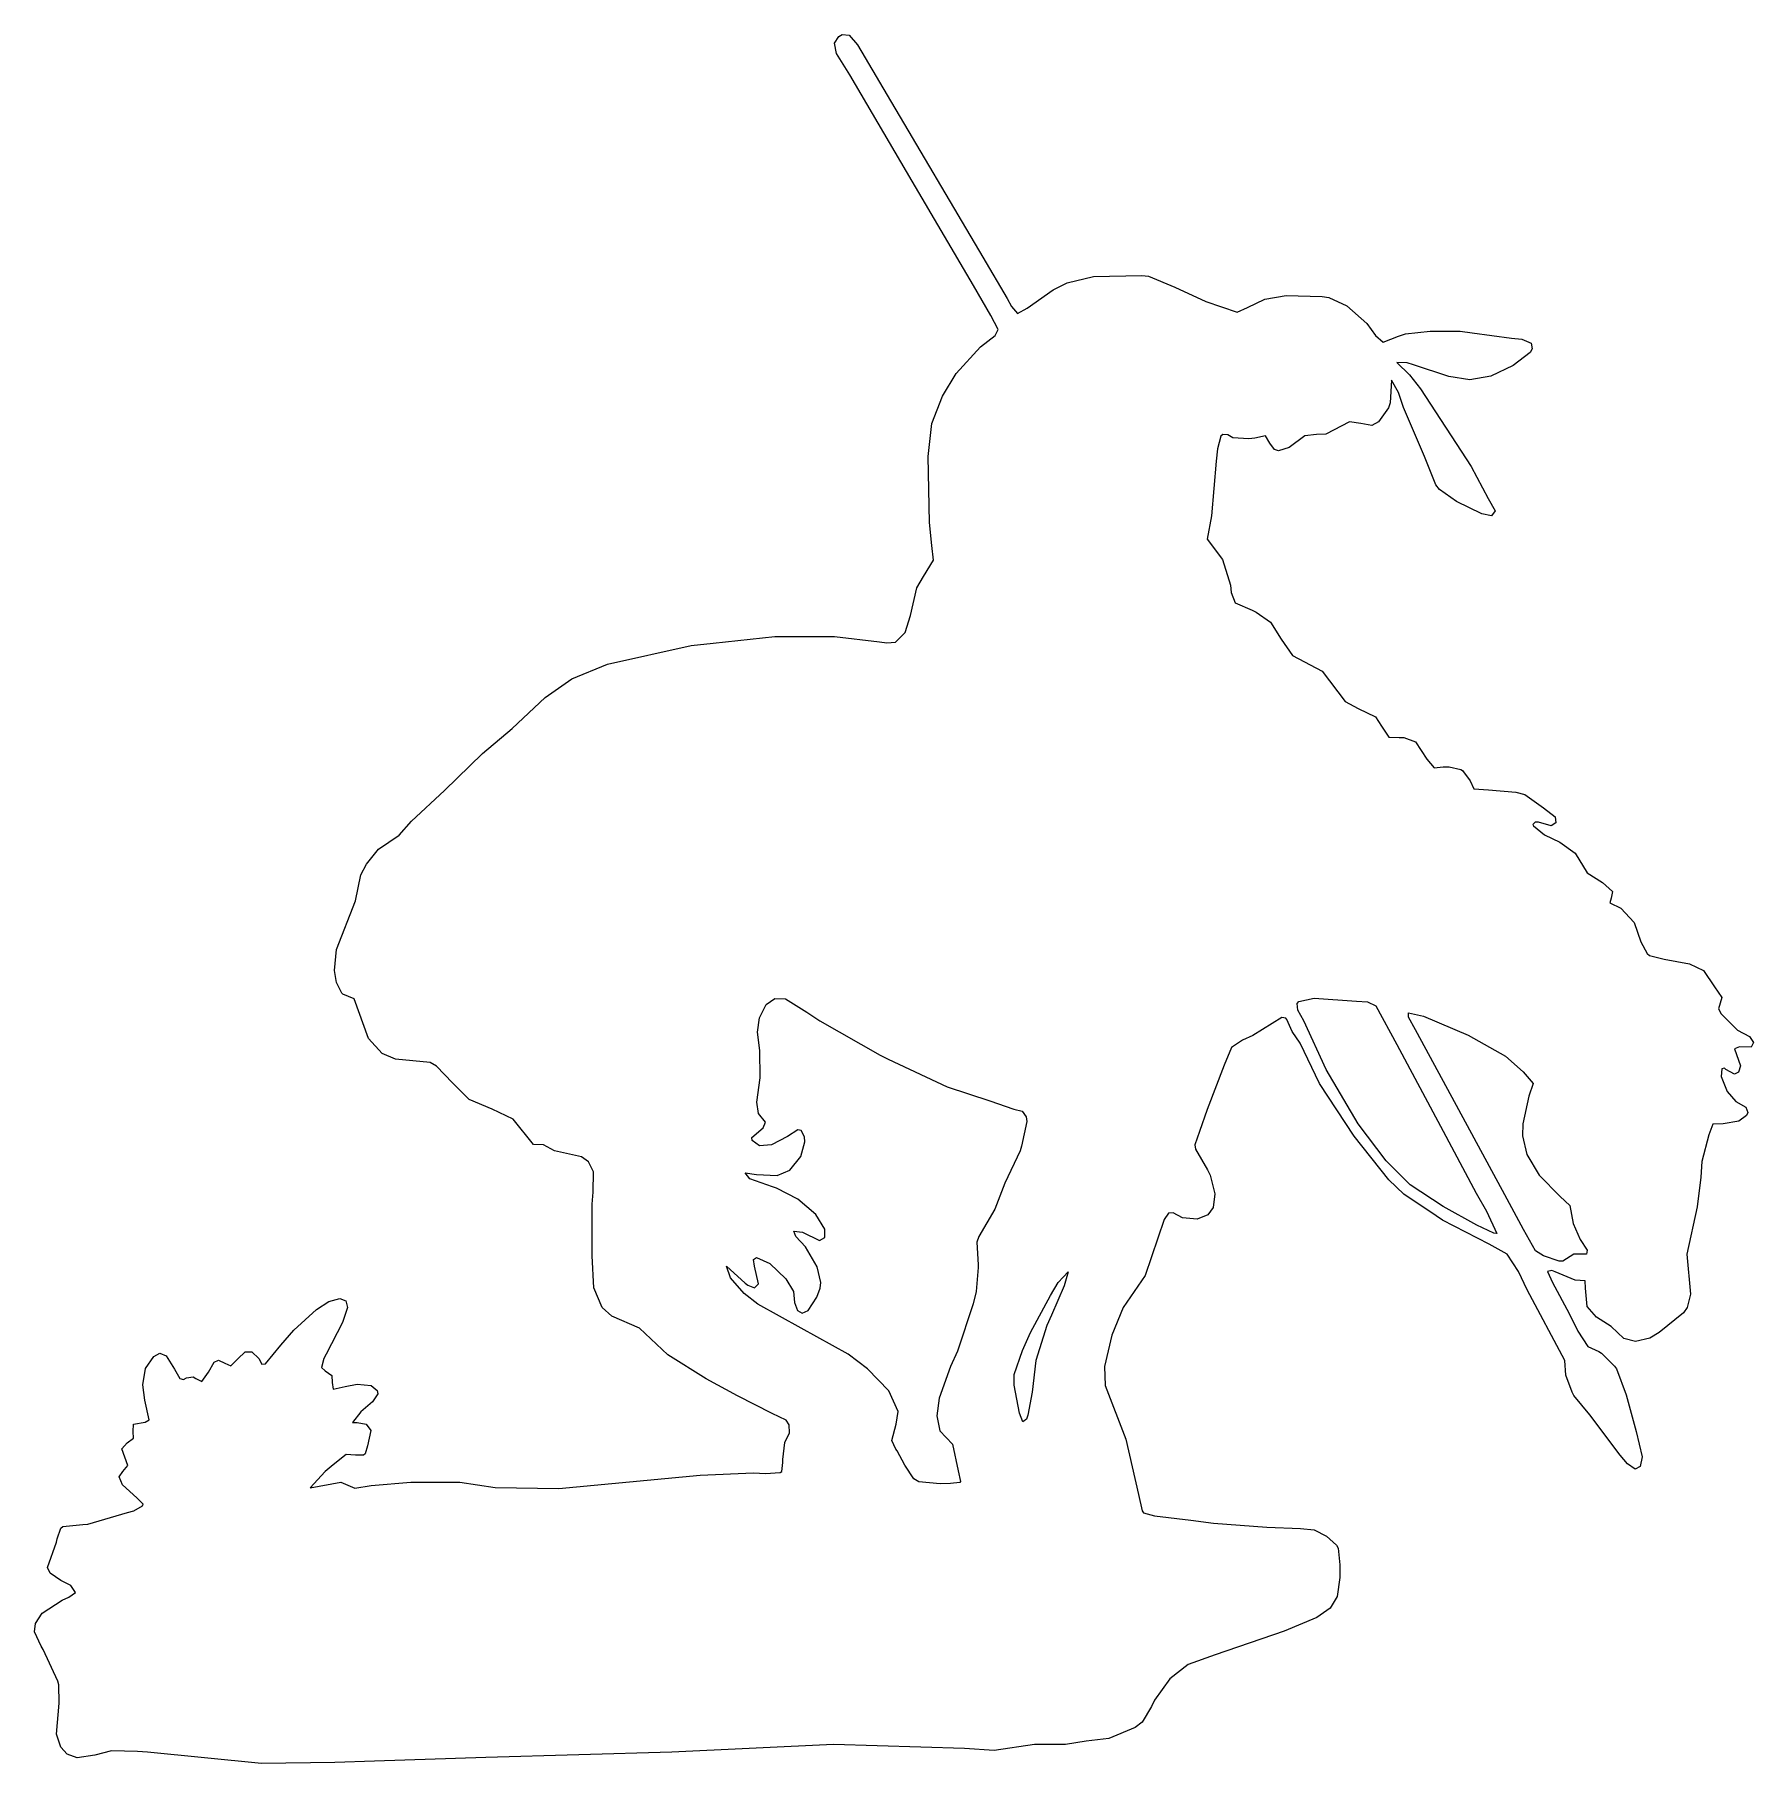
# Model space of a CAD drawing. Extents: x 0.02 to 6.34, y 0.71 to 7.07.
import ezdxf

# ---------------------------------------------------------------- set-up
doc = ezdxf.new("R2010")
doc.units = 0
doc.layers.add('1', color=7, linetype='CONTINUOUS')

msp = doc.modelspace()

# ---------------------------------------------------------------- linework, layer by layer
at = {"layer": '1', "linetype": 'CONTINUOUS'}
for points in [[(1.143, 1.743), (1.194, 1.721), (1.254, 1.731), (1.4, 1.743), (1.581, 1.743), (1.71, 1.724), (1.945, 1.72), (2.464, 1.769), (2.66, 1.777), (2.704, 1.775), (2.759, 1.779), (2.764, 1.782), (2.768, 1.816), (2.768, 1.826), (2.776, 1.889), (2.793, 1.925), (2.792, 1.954), (2.78, 1.971), (2.729, 1.996), (2.602, 2.061), (2.486, 2.123), (2.346, 2.211), (2.241, 2.31), (2.139, 2.354), (2.104, 2.385), (2.073, 2.458), (2.067, 2.576), (2.067, 2.766), (2.071, 2.81), (2.072, 2.884), (2.054, 2.921), (2.028, 2.939), (1.929, 2.961), (1.888, 2.983), (1.852, 2.985), (1.777, 3.078), (1.7, 3.115), (1.615, 3.15), (1.554, 3.211), (1.495, 3.273), (1.471, 3.286), (1.344, 3.299), (1.295, 3.319), (1.245, 3.375), (1.192, 3.52), (1.151, 3.538), (1.147, 3.541), (1.127, 3.581), (1.12, 3.624), (1.127, 3.702), (1.197, 3.881), (1.217, 3.976), (1.237, 4.016), (1.281, 4.071), (1.357, 4.122), (1.403, 4.174), (1.524, 4.287), (1.664, 4.422), (1.773, 4.515), (1.894, 4.628), (1.992, 4.697), (2.123, 4.751), (2.431, 4.82), (2.512, 4.828), (2.739, 4.853), (2.958, 4.853), (3.124, 4.833), (3.151, 4.829), (3.183, 4.832), (3.218, 4.868), (3.238, 4.93), (3.261, 5.032), (3.286, 5.073), (3.322, 5.134), (3.316, 5.187), (3.308, 5.272), (3.303, 5.514), (3.316, 5.636), (3.355, 5.736), (3.405, 5.82), (3.495, 5.918), (3.549, 5.96), (3.56, 5.982), (3.533, 6.033), (3.469, 6.143), (3.244, 6.527), (3.014, 6.918), (2.965, 6.997), (2.958, 7.035), (2.974, 7.059), (2.987, 7.066), (3.012, 7.064), (3.043, 7.028), (3.152, 6.843), (3.504, 6.247), (3.593, 6.096), (3.609, 6.066), (3.631, 6.04), (3.667, 6.06), (3.762, 6.128), (3.814, 6.153), (3.911, 6.176), (4.088, 6.18), (4.113, 6.178), (4.21, 6.137), (4.324, 6.084), (4.439, 6.045), (4.477, 6.063), (4.54, 6.093), (4.619, 6.107), (4.751, 6.103), (4.776, 6.099), (4.842, 6.068), (4.916, 6.004), (4.948, 5.959), (4.976, 5.935), (5.032, 5.957), (5.058, 5.966), (5.148, 5.976), (5.259, 5.975), (5.303, 5.969), (5.448, 5.95), (5.486, 5.946), (5.52, 5.931), (5.524, 5.911), (5.516, 5.897), (5.454, 5.849), (5.371, 5.81), (5.294, 5.797), (5.217, 5.809), (5.087, 5.852), (5.064, 5.859), (5.026, 5.86), (5.073, 5.815), (5.113, 5.764), (5.299, 5.478), (5.362, 5.36), (5.387, 5.315), (5.374, 5.297), (5.338, 5.304), (5.245, 5.349), (5.183, 5.393), (5.169, 5.411), (5.127, 5.514), (5.05, 5.695), (5.032, 5.75), (5.006, 5.795), (5.001, 5.712), (4.995, 5.693), (4.959, 5.642), (4.934, 5.628), (4.893, 5.636), (4.852, 5.642), (4.765, 5.597), (4.73, 5.596), (4.688, 5.591), (4.63, 5.548), (4.591, 5.536), (4.576, 5.54), (4.559, 5.564), (4.543, 5.591), (4.504, 5.582), (4.482, 5.579), (4.423, 5.583), (4.404, 5.594), (4.386, 5.596), (4.379, 5.589), (4.366, 5.543), (4.362, 5.498), (4.345, 5.296), (4.328, 5.211), (4.385, 5.136), (4.414, 5.042), (4.417, 5.015), (4.432, 4.977), (4.494, 4.949), (4.509, 4.942), (4.561, 4.906), (4.6, 4.843), (4.642, 4.783), (4.751, 4.725), (4.836, 4.614), (4.884, 4.588), (4.947, 4.557), (4.97, 4.523), (4.997, 4.483), (5.034, 4.481), (5.052, 4.481), (5.095, 4.466), (5.136, 4.402), (5.163, 4.37), (5.196, 4.373), (5.218, 4.374), (5.261, 4.364), (5.267, 4.36), (5.296, 4.322), (5.309, 4.292), (5.363, 4.289), (5.464, 4.28), (5.496, 4.272), (5.565, 4.223), (5.608, 4.19), (5.611, 4.167), (5.593, 4.157), (5.547, 4.17), (5.535, 4.17), (5.526, 4.162), (5.528, 4.157), (5.569, 4.124), (5.625, 4.096), (5.682, 4.056), (5.726, 3.984), (5.782, 3.948), (5.819, 3.915), (5.814, 3.891), (5.809, 3.874), (5.849, 3.854), (5.898, 3.801), (5.923, 3.73), (5.946, 3.687), (5.955, 3.68), (6.009, 3.666), (6.102, 3.649), (6.154, 3.624), (6.194, 3.565), (6.221, 3.525), (6.209, 3.484), (6.218, 3.465), (6.278, 3.405), (6.323, 3.382), (6.337, 3.36), (6.329, 3.343), (6.286, 3.344), (6.268, 3.337), (6.289, 3.274), (6.282, 3.251), (6.267, 3.244), (6.236, 3.261), (6.231, 3.265), (6.221, 3.263), (6.219, 3.235), (6.241, 3.18), (6.272, 3.143), (6.309, 3.122), (6.316, 3.103), (6.311, 3.092), (6.283, 3.071), (6.226, 3.061), (6.188, 3.059), (6.173, 3.02), (6.147, 2.922), (6.144, 2.865), (6.13, 2.756), (6.092, 2.581), (6.106, 2.435), (6.093, 2.385), (6.08, 2.366), (5.991, 2.294), (5.956, 2.273), (5.903, 2.26), (5.861, 2.272), (5.814, 2.316), (5.76, 2.35), (5.726, 2.389), (5.719, 2.456), (5.718, 2.483), (5.681, 2.486), (5.608, 2.517), (5.596, 2.521), (5.58, 2.518), (5.598, 2.477), (5.66, 2.363), (5.691, 2.299), (5.728, 2.242), (5.768, 2.224), (5.779, 2.217), (5.826, 2.17), (5.833, 2.16), (5.869, 2.064), (5.906, 1.929), (5.928, 1.836), (5.921, 1.801), (5.902, 1.791), (5.874, 1.81), (5.847, 1.842), (5.735, 1.991), (5.677, 2.062), (5.67, 2.074), (5.647, 2.137), (5.643, 2.19), (5.505, 2.45), (5.473, 2.518), (5.432, 2.581), (5.365, 2.618), (5.194, 2.707), (5.17, 2.722), (5.051, 2.802), (4.996, 2.855), (4.869, 3.016), (4.742, 3.209), (4.67, 3.358), (4.641, 3.4), (4.621, 3.445), (4.618, 3.449), (4.603, 3.452), (4.496, 3.385), (4.459, 3.369), (4.418, 3.342), (4.391, 3.276), (4.328, 3.114), (4.3, 3.032), (4.283, 2.983), (4.285, 2.968), (4.33, 2.892), (4.34, 2.872), (4.357, 2.804), (4.35, 2.753), (4.331, 2.726), (4.292, 2.71), (4.238, 2.715), (4.204, 2.734), (4.186, 2.732), (4.17, 2.709), (4.1, 2.503), (4.02, 2.385), (3.978, 2.284), (3.951, 2.168), (3.953, 2.099), (4.03, 1.901), (4.076, 1.698), (4.089, 1.638), (4.094, 1.631), (4.135, 1.62), (4.269, 1.603), (4.352, 1.592), (4.548, 1.578), (4.672, 1.573), (4.722, 1.568), (4.767, 1.545), (4.804, 1.512), (4.81, 1.501), (4.816, 1.439), (4.816, 1.393), (4.807, 1.323), (4.781, 1.28), (4.732, 1.245), (4.611, 1.195), (4.358, 1.108), (4.259, 1.073), (4.191, 1.02), (4.135, 0.941), (4.124, 0.918), (4.09, 0.861), (4.064, 0.841), (3.967, 0.801), (3.884, 0.791), (3.807, 0.778), (3.693, 0.778), (3.545, 0.756), (3.436, 0.764), (2.954, 0.778), (2.36, 0.751), (1.676, 0.731), (1.267, 0.717), (1.121, 0.713), (0.851, 0.709), (0.432, 0.75), (0.395, 0.753), (0.3, 0.755), (0.238, 0.739), (0.174, 0.729), (0.137, 0.743), (0.113, 0.769), (0.098, 0.817), (0.108, 0.93), (0.106, 0.998), (0.102, 1.012), (0.048, 1.128), (0.041, 1.14), (0.017, 1.193), (0.02, 1.224), (0.045, 1.262), (0.118, 1.309), (0.143, 1.32), (0.167, 1.338), (0.15, 1.363), (0.114, 1.381), (0.074, 1.408), (0.065, 1.43), (0.098, 1.523), (0.1, 1.535), (0.113, 1.574), (0.121, 1.58), (0.195, 1.587), (0.213, 1.589), (0.359, 1.632), (0.382, 1.638), (0.414, 1.656), (0.416, 1.662), (0.393, 1.686), (0.34, 1.733), (0.328, 1.763), (0.341, 1.783), (0.36, 1.805), (0.338, 1.866), (0.357, 1.888), (0.381, 1.905), (0.379, 1.929), (0.381, 1.956), (0.424, 1.964), (0.438, 1.972), (0.422, 2.045), (0.415, 2.101), (0.425, 2.161), (0.455, 2.205), (0.478, 2.217), (0.501, 2.208), (0.531, 2.159), (0.551, 2.124), (0.565, 2.121), (0.575, 2.127), (0.6, 2.13), (0.61, 2.124), (0.632, 2.113), (0.656, 2.148), (0.677, 2.185), (0.693, 2.192), (0.716, 2.181), (0.739, 2.171), (0.764, 2.197), (0.791, 2.223), (0.816, 2.222), (0.842, 2.198), (0.853, 2.177), (0.866, 2.178), (0.922, 2.247), (0.97, 2.302), (1.054, 2.378), (1.099, 2.408), (1.139, 2.419), (1.161, 2.41), (1.168, 2.386), (1.149, 2.33), (1.089, 2.214), (1.08, 2.198), (1.072, 2.165), (1.086, 2.153), (1.11, 2.135), (1.111, 2.11), (1.115, 2.085), (1.159, 2.095), (1.203, 2.103), (1.255, 2.099), (1.277, 2.08), (1.279, 2.068), (1.26, 2.039), (1.217, 2.002), (1.186, 1.962), (1.203, 1.963), (1.236, 1.957), (1.253, 1.933), (1.241, 1.877), (1.233, 1.847), (1.226, 1.842), (1.197, 1.843), (1.163, 1.845), (1.115, 1.807), (1.085, 1.782), (1.03, 1.722)], [(2.671, 2.874), (2.748, 2.871), (2.794, 2.89), (2.835, 2.941), (2.849, 2.994), (2.848, 3.013), (2.836, 3.036), (2.823, 3.039), (2.786, 3.014), (2.727, 2.983), (2.683, 2.98), (2.655, 2.999), (2.654, 3.01), (2.696, 3.046), (2.705, 3.067), (2.679, 3.099), (2.673, 3.14), (2.685, 3.23), (2.684, 3.331), (2.675, 3.398), (2.682, 3.451), (2.707, 3.5), (2.739, 3.522), (2.778, 3.521), (2.857, 3.471), (2.904, 3.44), (3.126, 3.313), (3.155, 3.298), (3.373, 3.197), (3.529, 3.145), (3.618, 3.115), (3.648, 3.107), (3.663, 3.087), (3.666, 3.069), (3.646, 2.979), (3.641, 2.962), (3.584, 2.843), (3.548, 2.747), (3.489, 2.646), (3.482, 2.626), (3.486, 2.542), (3.487, 2.533), (3.479, 2.444), (3.468, 2.399), (3.41, 2.225), (3.385, 2.168), (3.343, 2.052), (3.334, 1.987), (3.345, 1.932), (3.392, 1.883), (3.413, 1.785), (3.422, 1.746), (3.419, 1.742), (3.385, 1.738), (3.347, 1.737), (3.268, 1.745), (3.25, 1.756), (3.217, 1.806), (3.189, 1.858), (3.184, 1.864), (3.169, 1.897), (3.185, 1.956), (3.192, 2.003), (3.158, 2.079), (3.08, 2.16), (3.009, 2.214), (2.836, 2.309), (2.676, 2.398), (2.626, 2.437), (2.576, 2.494), (2.561, 2.538), (2.63, 2.475), (2.639, 2.467), (2.664, 2.458), (2.679, 2.472), (2.664, 2.538), (2.66, 2.562), (2.671, 2.569), (2.72, 2.547), (2.779, 2.491), (2.808, 2.444), (2.811, 2.404), (2.822, 2.374), (2.839, 2.365), (2.861, 2.375), (2.893, 2.423), (2.906, 2.456), (2.908, 2.477), (2.894, 2.535), (2.852, 2.609), (2.816, 2.647), (2.809, 2.666), (2.841, 2.663), (2.903, 2.632), (2.923, 2.643), (2.923, 2.674), (2.889, 2.728), (2.824, 2.784), (2.745, 2.824), (2.73, 2.829), (2.647, 2.858), (2.63, 2.88)], [(5.383, 2.659), (5.32, 2.688), (5.196, 2.757), (5.075, 2.836), (4.987, 2.925), (4.884, 3.061), (4.766, 3.26), (4.684, 3.439), (4.662, 3.479), (4.659, 3.503), (4.666, 3.51), (4.722, 3.523), (4.878, 3.512), (4.918, 3.509), (4.949, 3.495), (5.026, 3.352), (5.186, 3.052), (5.317, 2.806), (5.356, 2.74), (5.393, 2.658)], [(5.124, 3.457), (5.288, 3.387), (5.426, 3.31), (5.49, 3.252), (5.527, 3.209), (5.511, 3.162), (5.489, 3.061), (5.488, 3.017), (5.504, 2.948), (5.549, 2.872), (5.626, 2.793), (5.662, 2.76), (5.674, 2.694), (5.7, 2.635), (5.726, 2.596), (5.723, 2.581), (5.677, 2.582), (5.636, 2.556), (5.623, 2.556), (5.565, 2.575), (5.536, 2.594), (5.492, 2.672), (5.423, 2.8), (5.197, 3.217), (5.094, 3.407), (5.069, 3.453), (5.069, 3.469)], [(3.803, 2.465), (3.756, 2.357), (3.739, 2.319), (3.698, 2.19), (3.685, 2.074), (3.669, 1.989), (3.664, 1.975), (3.651, 1.965), (3.639, 1.997), (3.619, 2.1), (3.619, 2.139), (3.65, 2.227), (3.679, 2.294), (3.753, 2.43), (3.781, 2.477), (3.817, 2.517)]]:
    msp.add_lwpolyline(points, close=True, dxfattribs=at)

doc.saveas('drawing.dxf')
